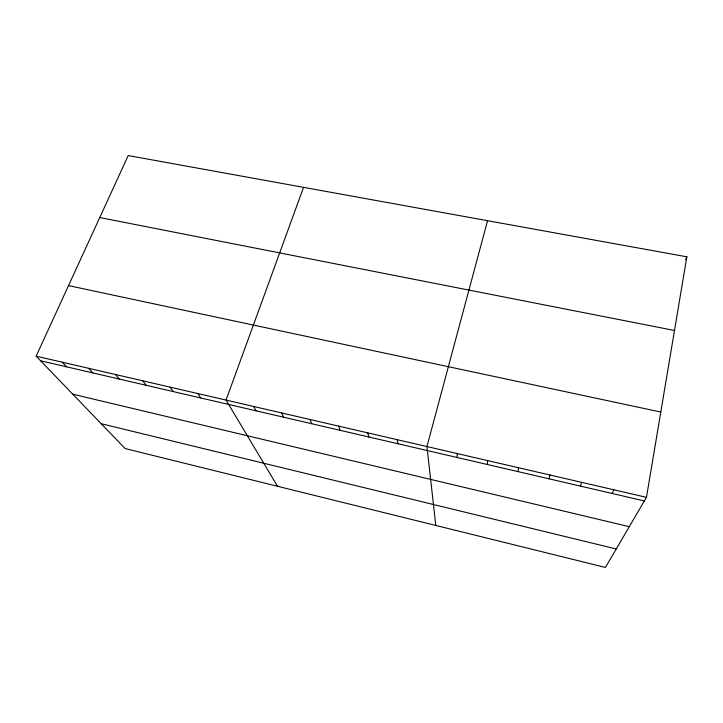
<?xml version="1.0" encoding="UTF-8"?>
<svg xmlns="http://www.w3.org/2000/svg" width="723" height="723" viewBox="0 0 723 723"><rect width="100%" height="100%" fill="white"/><g stroke="black" fill="none" stroke-linecap="round" stroke-linejoin="round"><path stroke-width="1.08" d="M487.41 464.518L487.645 460.596M518.002 471.613L518.59 467.754M646.47 497.334L686.85 256.819L128.206 155.562L36.15 356.159L125.124 448.558L605.422 567.438L646.47 497.334L36.15 356.159M548.983 478.807L549.941 475.002M487.555 220.696L426.941 446.552L435.806 525.458M580.361 486.091L581.699 482.349M303.561 187.347L226.037 400.081L277.524 486.281M685.684 259.711L686.85 256.819M612.155 493.475L613.872 489.787M99.765 217.551L674.487 330.474M68.531 285.612L660.795 412.038M40.615 360.795L644.356 500.949M72.77 394.189L629.29 526.678M101.202 423.714L616.231 548.974M62.295 362.214L66.516 366.814M88.757 368.332L92.725 372.896M115.544 374.523L119.259 379.051M142.666 380.795L146.109 385.287M170.113 387.148L173.285 391.595M197.903 393.574L200.795 397.984M253.692 406.48L256.005 410.8M281.681 412.95L283.705 417.225M310.013 419.503L311.74 423.732M338.698 426.145L340.117 430.321M367.745 432.86L368.847 436.99M397.153 439.665L397.939 443.741M457.099 453.529L457.216 457.505"/></g></svg>
